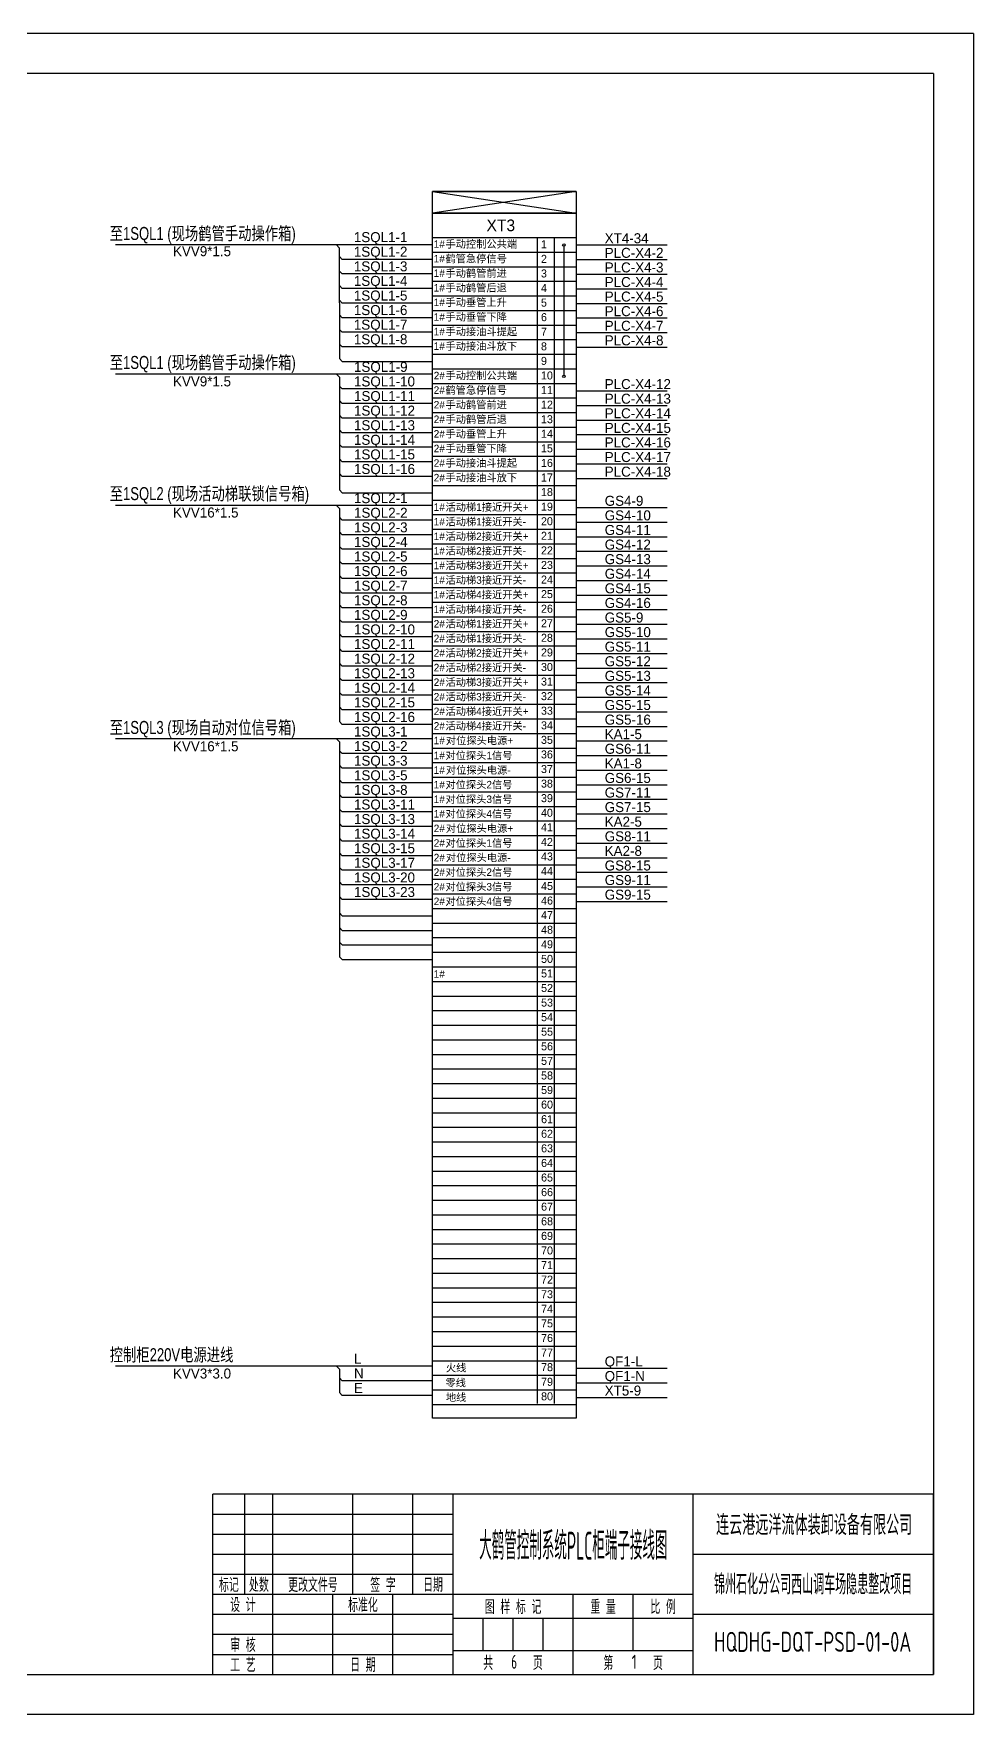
# Model space of a CAD drawing. Header units: millimetres. Extents: x 32626 to 72822, y 60047 to 123188.
# Drawn here: x 35500 to 37378, y 68575 to 71935 of the extents above; entities that cross this region are included whole.
import ezdxf
from ezdxf.enums import TextEntityAlignment as Align

# ---------------------------------------------------------------- set-up
doc = ezdxf.new("R2010")
doc.units = ezdxf.units.MM
doc.header["$LTSCALE"] = 10
for name, color, linetype in [('1轮廓实线层', 7, 'Continuous'), ('2细线层', 4, 'Continuous'), ('6文字层', 3, 'Continuous'), ('图框层', 7, 'Continuous')]:
    doc.layers.add(name, color=color, linetype=linetype)
doc.styles.get("Standard").update_dxf_attribs({"font": 'isocp.shx', "width": 0.707, "bigfont": 'hztxt.shx'})
doc.styles.add('样式 1', font='SIMYOU.TTF', dxfattribs={"width": 0.9, "height": 12})

msp = doc.modelspace()

# ---------------------------------------------------------------- linework, layer by layer
for p, q in [((36164.2, 71253.7), (35663.4, 71253.7)), ((36105.1, 71253.7), (36110.9, 71247.9)), ((36116.7, 71224.5), (36110.9, 71230.3)), ((36116.7, 71195.4), (36110.9, 71201.1)), ((36116.7, 71166.2), (36110.9, 71172)), ((36116.7, 71137), (36110.9, 71142.8)), ((36116.7, 71107.9), (36110.9, 71113.7)), ((36116.7, 71078.7), (36110.9, 71084.5)), ((36116.7, 71049.6), (36110.9, 71055.3)), ((36164.2, 70991.2), (35663.4, 70991.2)), ((36105.1, 70991.2), (36110.9, 70985.5)), ((36116.7, 70962.1), (36110.9, 70967.9)), ((36116.7, 70932.9), (36110.9, 70938.7)), ((36116.7, 70903.8), (36110.9, 70909.5)), ((36116.7, 70874.6), (36110.9, 70880.4)), ((36116.7, 70845.4), (36110.9, 70851.2)), ((36116.7, 70816.3), (36110.9, 70822.1)), ((36116.7, 70787.1), (36110.9, 70792.9)), ((36116.7, 70758), (36110.9, 70763.7)), ((36116.7, 70728.8), (36110.9, 70734.6)), ((36116.7, 70699.6), (36110.9, 70705.4)), ((36116.7, 70670.5), (36110.9, 70676.3)), ((36116.7, 70641.3), (36110.9, 70647.1)), ((36116.7, 70612.2), (36110.9, 70617.9)), ((36116.7, 70583), (36110.9, 70588.8)), ((36116.7, 70553.8), (36110.9, 70559.6)), ((36164.2, 70524.7), (35663.4, 70524.7)), ((36105.1, 70524.7), (36110.9, 70518.9)), ((36116.7, 70495.5), (36110.9, 70501.3)), ((36116.7, 70466.4), (36110.9, 70472.1)), ((36116.7, 70437.2), (36110.9, 70443)), ((36116.7, 70408), (36110.9, 70413.8)), ((36116.7, 70378.9), (36110.9, 70384.7)), ((36116.7, 70349.7), (36110.9, 70355.5)), ((36116.7, 70320.6), (36110.9, 70326.3)), ((36116.7, 70291.4), (36110.9, 70297.2)), ((36116.7, 70262.2), (36110.9, 70268)), ((36116.7, 70233.1), (36110.9, 70238.9)), ((36116.7, 70203.9), (36110.9, 70209.7)), ((36164.2, 69270.8), (35663.4, 69270.8)), ((36105.1, 69270.8), (36110.9, 69265)), ((36116.7, 69241.6), (36110.9, 69247.4)), ((36116.7, 69212.5), (36110.9, 69218.3))]:
    msp.add_line(p, q)
at = {"layer": '1轮廓实线层'}
for p, q in [((36583.8, 71619.2), (36297.1, 71575.5)), ((36297.1, 71619.2), (36583.8, 71575.5)), ((36583.8, 71619.2), (36297.1, 71619.2)), ((36583.8, 71619.2), (36350.5, 71619.2)), ((36583.8, 71619.2), (36350.5, 71619.2)), ((36583.8, 71619.2), (36350.5, 71619.2)), ((36583.8, 71619.2), (36350.5, 71619.2)), ((36583.8, 71619.2), (36350.5, 71619.2)), ((36583.8, 71619.2), (36350.5, 71619.2)), ((36583.8, 71619.2), (36350.5, 71619.2)), ((36583.8, 71619.2), (36350.5, 71619.2)), ((36583.8, 71619.2), (36350.5, 71619.2)), ((36297.1, 71527.2), (36297.1, 71575.5)), ((36297.1, 71575.5), (36583.8, 71575.5)), ((36583.8, 71575.5), (36350.5, 71575.5)), ((36583.8, 71575.5), (36350.5, 71575.5)), ((36583.8, 71575.5), (36583.8, 71527.2)), ((36164.2, 71512.6), (35663.4, 71512.6)), ((36104.8, 71512.6), (36110.6, 71506.8)), ((36110.6, 71506.8), (36110.9, 71285.1)), ((36297.1, 71512.6), (36110.9, 71512.6)), ((36297.1, 69167), (36297.1, 71527.2)), ((36297.1, 71527.2), (36583.8, 71527.2)), ((36506, 71527.2), (36506, 69196.1)), ((36540.2, 71527.2), (36540.2, 69196.1)), ((36559.6, 71509.7), (36559.6, 71252.2)), ((36583.8, 71527.2), (36583.8, 69167)), ((36583.8, 71512.2), (36766.3, 71512.2)), ((36116.7, 71483.4), (36110.9, 71489.2)), ((36297.1, 71483.4), (36116.7, 71483.4)), ((36297.1, 71498), (36583.8, 71498)), ((36297.1, 71468.8), (36583.8, 71468.8)), ((36583.8, 71483), (36766.3, 71483)), ((36116.7, 71454.3), (36110.9, 71460)), ((36297.1, 71454.3), (36116.7, 71454.3)), ((36297.1, 71439.7), (36583.8, 71439.7)), ((36583.8, 71453.8), (36766.3, 71453.8)), ((36116.7, 71425.1), (36110.9, 71430.9)), ((36116.7, 71395.9), (36110.9, 71401.7)), ((36297.1, 71425.1), (36116.7, 71425.1)), ((36297.1, 71410.5), (36583.8, 71410.5)), ((36583.8, 71424.7), (36766.3, 71424.7)), ((36116.7, 71366.8), (36110.9, 71372.6)), ((36297.1, 71395.9), (36116.7, 71395.9)), ((36297.1, 71366.8), (36116.7, 71366.8)), ((36297.1, 71381.4), (36583.8, 71381.4)), ((36583.8, 71395.5), (36766.3, 71395.5)), ((36116.7, 71337.6), (36110.9, 71343.4)), ((36297.1, 71337.6), (36116.7, 71337.6)), ((36297.1, 71352.2), (36583.8, 71352.2)), ((36583.8, 71366.4), (36766.3, 71366.4)), ((36583.8, 71337.2), (36766.3, 71337.2)), ((36116.7, 71308.5), (36110.9, 71314.2)), ((36297.1, 71308.5), (36116.7, 71308.5)), ((36297.1, 71323), (36583.8, 71323)), ((36583.8, 71308), (36766.3, 71308)), ((36116.7, 71279.3), (36110.9, 71285.1)), ((36116.7, 71279.3), (36297.1, 71279.3)), ((36297.1, 71293.9), (36583.8, 71293.9)), ((36297.1, 71253.7), (36110.9, 71253.7)), ((36110.9, 71247.9), (36110.9, 71022.6)), ((36297.1, 71264.7), (36583.8, 71264.7)), ((36297.1, 71235.6), (36583.8, 71235.6)), ((36297.1, 71224.5), (36116.7, 71224.5)), ((36297.1, 71206.4), (36583.8, 71206.4)), ((36583.8, 71220.6), (36766.3, 71220.6)), ((36297.1, 71195.4), (36116.7, 71195.4)), ((36297.1, 71166.2), (36116.7, 71166.2)), ((36297.1, 71177.2), (36583.8, 71177.2)), ((36583.8, 71191.4), (36766.3, 71191.4)), ((36297.1, 71137), (36116.7, 71137)), ((36297.1, 71148.1), (36583.8, 71148.1)), ((36583.8, 71162.2), (36766.3, 71162.2)), ((36583.8, 71133.1), (36766.3, 71133.1)), ((36297.1, 71107.9), (36116.7, 71107.9)), ((36297.1, 71118.9), (36583.8, 71118.9)), ((36583.8, 71103.9), (36766.3, 71103.9)), ((36297.1, 71078.7), (36116.7, 71078.7)), ((36297.1, 71089.8), (36583.8, 71089.8)), ((36583.8, 71074.8), (36766.3, 71074.8)), ((36297.1, 71049.6), (36116.7, 71049.6)), ((36297.1, 71060.6), (36583.8, 71060.6)), ((36297.1, 71031.4), (36583.8, 71031.4)), ((36583.8, 71045.6), (36766.3, 71045.6)), ((36116.7, 71016.9), (36110.9, 71022.6)), ((36116.7, 71016.9), (36297.1, 71016.9)), ((36297.1, 71002.3), (36583.8, 71002.3)), ((36297.1, 70991.2), (36110.9, 70991.2)), ((36110.9, 70985.5), (36110.9, 70559.6)), ((36297.1, 70973.1), (36583.8, 70973.1)), ((36583.8, 70987.3), (36766.3, 70987.3)), ((36297.1, 70962.1), (36116.7, 70962.1)), ((36297.1, 70932.9), (36116.7, 70932.9)), ((36297.1, 70944), (36583.8, 70944)), ((36583.8, 70958.1), (36766.3, 70958.1)), ((36297.1, 70903.8), (36116.7, 70903.8)), ((36297.1, 70914.8), (36583.8, 70914.8)), ((36583.8, 70929), (36766.3, 70929)), ((36583.8, 70899.8), (36766.3, 70899.8)), ((36297.1, 70874.6), (36116.7, 70874.6)), ((36297.1, 70885.6), (36583.8, 70885.6)), ((36583.8, 70870.6), (36766.3, 70870.6)), ((36297.1, 70845.4), (36116.7, 70845.4)), ((36297.1, 70856.5), (36583.8, 70856.5)), ((36583.8, 70841.5), (36766.3, 70841.5)), ((36297.1, 70816.3), (36116.7, 70816.3)), ((36297.1, 70827.3), (36583.8, 70827.3)), ((36297.1, 70798.2), (36583.8, 70798.2)), ((36583.8, 70812.3), (36766.3, 70812.3)), ((36297.1, 70787.1), (36116.7, 70787.1)), ((36297.1, 70769), (36583.8, 70769)), ((36583.8, 70783.2), (36766.3, 70783.2)), ((36297.1, 70758), (36116.7, 70758)), ((36297.1, 70728.8), (36116.7, 70728.8)), ((36297.1, 70739.8), (36583.8, 70739.8)), ((36583.8, 70754), (36766.3, 70754)), ((36297.1, 70699.6), (36116.7, 70699.6)), ((36297.1, 70710.7), (36583.8, 70710.7)), ((36583.8, 70724.8), (36766.3, 70724.8)), ((36583.8, 70695.7), (36766.3, 70695.7)), ((36297.1, 70670.5), (36116.7, 70670.5)), ((36297.1, 70681.5), (36583.8, 70681.5)), ((36583.8, 70666.5), (36766.3, 70666.5)), ((36297.1, 70641.3), (36116.7, 70641.3)), ((36297.1, 70652.4), (36583.8, 70652.4)), ((36583.8, 70637.4), (36766.3, 70637.4)), ((36297.1, 70612.2), (36116.7, 70612.2)), ((36297.1, 70623.2), (36583.8, 70623.2)), ((36297.1, 70594), (36583.8, 70594)), ((36583.8, 70608.2), (36766.3, 70608.2)), ((36297.1, 70583), (36116.7, 70583)), ((36297.1, 70564.9), (36583.8, 70564.9)), ((36583.8, 70579), (36766.3, 70579)), ((36297.1, 70553.8), (36116.7, 70553.8)), ((36297.1, 70535.7), (36583.8, 70535.7)), ((36583.8, 70549.9), (36766.3, 70549.9)), ((36297.1, 70524.7), (36110.9, 70524.7)), ((36110.9, 70518.9), (36110.9, 70089.5)), ((36297.1, 70495.5), (36116.7, 70495.5)), ((36297.1, 70506.6), (36583.8, 70506.6)), ((36583.8, 70520.7), (36766.3, 70520.7)), ((36297.1, 70466.4), (36116.7, 70466.4)), ((36297.1, 70477.4), (36583.8, 70477.4)), ((36583.8, 70491.6), (36766.3, 70491.6)), ((36583.8, 70462.4), (36766.3, 70462.4)), ((36297.1, 70437.2), (36116.7, 70437.2)), ((36297.1, 70448.2), (36583.8, 70448.2)), ((36583.8, 70433.2), (36766.3, 70433.2)), ((36297.1, 70408), (36116.7, 70408)), ((36297.1, 70419.1), (36583.8, 70419.1)), ((36583.8, 70404.1), (36766.3, 70404.1)), ((36297.1, 70378.9), (36116.7, 70378.9)), ((36297.1, 70389.9), (36583.8, 70389.9)), ((36297.1, 70360.8), (36583.8, 70360.8)), ((36583.8, 70374.9), (36766.3, 70374.9)), ((36297.1, 70349.7), (36116.7, 70349.7)), ((36297.1, 70331.6), (36583.8, 70331.6)), ((36583.8, 70345.8), (36766.3, 70345.8)), ((36297.1, 70320.6), (36116.7, 70320.6)), ((36297.1, 70291.4), (36116.7, 70291.4)), ((36297.1, 70302.4), (36583.8, 70302.4)), ((36583.8, 70316.6), (36766.3, 70316.6)), ((36297.1, 70262.2), (36116.7, 70262.2)), ((36297.1, 70273.3), (36583.8, 70273.3)), ((36583.8, 70287.4), (36766.3, 70287.4)), ((36583.8, 70258.3), (36766.3, 70258.3)), ((36297.1, 70233.1), (36116.7, 70233.1)), ((36297.1, 70244.1), (36583.8, 70244.1)), ((36583.8, 70229.1), (36766.3, 70229.1)), ((36297.1, 70203.9), (36116.7, 70203.9)), ((36297.1, 70215), (36583.8, 70215)), ((36583.8, 70200), (36766.3, 70200)), ((36116.7, 70171.2), (36110.9, 70177)), ((36116.7, 70171.2), (36297.1, 70171.2)), ((36297.1, 70185.8), (36583.8, 70185.8)), ((36116.7, 70142.1), (36110.9, 70147.8)), ((36116.7, 70142.1), (36297.1, 70142.1)), ((36297.1, 70156.6), (36583.8, 70156.6)), ((36297.1, 70127.5), (36583.8, 70127.5)), ((36116.7, 70112.9), (36110.9, 70118.7)), ((36116.7, 70112.9), (36297.1, 70112.9)), ((36297.1, 70098.3), (36583.8, 70098.3)), ((36116.7, 70083.7), (36110.9, 70089.5)), ((36116.7, 70083.7), (36297.1, 70083.7)), ((36297.1, 70069.2), (36583.8, 70069.2)), ((36297.1, 70040), (36583.8, 70040)), ((36297.1, 70010.8), (36583.8, 70010.8)), ((36297.1, 69981.7), (36583.8, 69981.7)), ((36297.1, 69952.5), (36583.8, 69952.5)), ((36297.1, 69923.4), (36583.8, 69923.4)), ((36297.1, 69894.2), (36583.8, 69894.2)), ((36297.1, 69865), (36583.8, 69865)), ((36297.1, 69835.9), (36583.8, 69835.9)), ((36297.1, 69806.7), (36583.8, 69806.7)), ((36297.1, 69777.6), (36583.8, 69777.6)), ((36297.1, 69748.4), (36583.8, 69748.4)), ((36297.1, 69719.2), (36583.8, 69719.2)), ((36297.1, 69690.1), (36583.8, 69690.1)), ((36297.1, 69660.9), (36583.8, 69660.9)), ((36297.1, 69631.8), (36583.8, 69631.8)), ((36297.1, 69602.6), (36583.8, 69602.6)), ((36297.1, 69573.4), (36583.8, 69573.4)), ((36297.1, 69544.3), (36583.8, 69544.3)), ((36297.1, 69515.1), (36583.8, 69515.1)), ((36297.1, 69486), (36583.8, 69486)), ((36297.1, 69456.8), (36583.8, 69456.8)), ((36297.1, 69427.6), (36583.8, 69427.6)), ((36297.1, 69398.5), (36583.8, 69398.5)), ((36297.1, 69369.3), (36583.8, 69369.3)), ((36297.1, 69340.2), (36583.8, 69340.2)), ((36297.1, 69311), (36583.8, 69311)), ((36297.1, 69270.8), (36110.9, 69270.8)), ((36110.9, 69265), (36110.9, 69218.3)), ((36297.1, 69281.8), (36583.8, 69281.8)), ((36297.1, 69252.7), (36583.8, 69252.7)), ((36583.8, 69266.8), (36766.3, 69266.8)), ((36297.1, 69241.6), (36116.7, 69241.6)), ((36297.1, 69223.5), (36583.8, 69223.5)), ((36583.8, 69237.7), (36766.3, 69237.7)), ((36297.1, 69212.5), (36116.7, 69212.5)), ((36297.1, 69194.4), (36583.8, 69194.4)), ((36583.8, 69208.5), (36766.3, 69208.5)), ((36583.8, 69167), (36297.1, 69167)), ((37298, 69014.8), (35858, 69014.8)), ((35858, 68654.8), (35858, 69014.8)), ((35858, 68654.8), (37298, 68654.8))]:
    msp.add_line(p, q, dxfattribs=at)
msp.add_lwpolyline([(36297.1, 71619.2), (36583.8, 71619.2), (36583.8, 71575.5), (36297.1, 71575.5)], close=True, dxfattribs=at)
for centre in [(36559.6, 71512.2), (36559.6, 71249.7)]:
    msp.add_circle(centre, 2.5, dxfattribs=at)
at = {"layer": '2细线层'}
for p, q in [((37378, 71934.8), (32626, 71934.8)), ((37378, 71934.8), (37378, 68574.8)), ((35922, 68814.8), (35922, 69014.8)), ((35978, 68814.8), (35978, 69014.8)), ((36138, 68814.8), (36138, 69014.8)), ((36258, 68814.8), (36258, 69014.8)), ((36338, 68654.8), (36338, 69014.8)), ((36818, 68654.8), (36818, 69014.8)), ((35858, 68974.8), (36338, 68974.8)), ((35858, 68934.8), (36338, 68934.8)), ((35858, 68894.8), (36338, 68894.8)), ((36818, 68894.8), (37298, 68894.8)), ((35858, 68854.8), (36338, 68854.8)), ((35858, 68814.8), (36818, 68814.8)), ((35978, 68654.8), (35978, 68814.8)), ((36098, 68654.8), (36098, 68814.8)), ((36218, 68654.8), (36218, 68814.8)), ((36578, 68654.8), (36578, 68814.8)), ((36698, 68702.8), (36698, 68814.8)), ((35858, 68774.8), (36338, 68774.8)), ((36338, 68766.8), (36818, 68766.8)), ((36398, 68702.8), (36398, 68766.8)), ((36458, 68702.8), (36458, 68766.8)), ((36518, 68702.8), (36518, 68766.8)), ((36818, 68774.8), (37298, 68774.8)), ((35858, 68734.8), (36338, 68734.8)), ((35858, 68694.8), (36338, 68694.8)), ((36338, 68702.8), (36818, 68702.8)), ((37378, 68574.8), (32626, 68574.8))]:
    msp.add_line(p, q, dxfattribs=at)
at = {"layer": '图框层'}
for p, q in [((37298, 71854.8), (32826, 71854.8)), ((37298, 71854.8), (37298, 68654.8)), ((37298, 68654.8), (37298, 69014.8)), ((32826, 68654.8), (37298, 68654.8))]:
    msp.add_line(p, q, dxfattribs=at)

# ---------------------------------------------------------------- texts
at = {"layer": '1轮廓实线层', "style": '样式 1', "width": 0.75}
for s, p in [('至1SQL1 (现场鹤管手动操作箱)', (35651.9, 71522.3)), ('至1SQL1 (现场鹤管手动操作箱)', (35651.9, 71264.4)), ('至1SQL2 (现场活动梯联锁信号箱)', (35651.9, 71002.2)), ('至1SQL3 (现场自动对位信号箱)', (35651.9, 70534.7)), ('控制柜220V电源进线', (35651.9, 69280.8))]:
    msp.add_text(s, height=26, dxfattribs=at).set_placement(p)
at = {"layer": '1轮廓实线层', "style": '样式 1'}
for s, height, p in [('1SQL1-1', 20, (36139.8, 71517.9)), ('XT4-34', 20, (36641.2, 71515.7)), ('KVV9*1.5', 20, (35778.4, 71489.8)), ('1SQL1-2', 20, (36139.8, 71488.7)), ('1#', 15, (36299.4, 71506.6)), ('手动控制公共端', 15, (36322.9, 71506.6)), ('1', 16, (36513.8, 71505.6)), ('PLC-X4-2', 20, (36641.2, 71486.5)), ('1SQL1-3', 20, (36139.8, 71459.5)), ('1#', 15, (36299.4, 71477.4)), ('鹤管急停信号', 15, (36322.9, 71477.4)), ('2', 16, (36513.8, 71476.5)), ('PLC-X4-3', 20, (36641.2, 71457.4)), ('1SQL1-4', 20, (36139.8, 71430.4)), ('1#', 15, (36299.4, 71448.3)), ('1#', 15, (36299.4, 71419.1)), ('手动鹤管前进', 15, (36322.9, 71448.3)), ('手动鹤管后退', 15, (36322.9, 71419.1)), ('4', 16, (36513.8, 71418.2)), ('3', 16, (36513.8, 71447.3)), ('PLC-X4-4', 20, (36641.2, 71428.2)), ('1SQL1-5', 20, (36139.8, 71401.2)), ('1#', 15, (36299.4, 71390)), ('手动垂管上升', 15, (36322.9, 71390)), ('5', 16, (36513.8, 71389)), ('PLC-X4-5', 20, (36641.2, 71399.1)), ('1SQL1-6', 20, (36139.8, 71372.1)), ('1#', 15, (36299.4, 71360.8)), ('手动垂管下降', 15, (36322.9, 71360.8)), ('6', 16, (36513.8, 71359.9)), ('PLC-X4-6', 20, (36641.2, 71369.9)), ('1SQL1-7', 20, (36139.8, 71342.9)), ('1SQL1-8', 20, (36139.8, 71313.7)), ('1#', 15, (36299.4, 71331.6)), ('手动接油斗提起', 15, (36322.9, 71331.6)), ('7', 16, (36513.8, 71330.8)), ('PLC-X4-7', 20, (36641.2, 71340.7)), ('1#', 15, (36299.4, 71302.5)), ('手动接油斗放下', 15, (36322.9, 71302.5)), ('8', 16, (36513.8, 71301.6)), ('PLC-X4-8', 20, (36641.2, 71311.6)), ('1SQL1-9', 20, (36140.1, 71258.5)), ('9', 16, (36513.8, 71272.5)), ('KVV9*1.5', 20, (35778.4, 71229.5)), ('1SQL1-10', 20, (36140.1, 71229.4)), ('2#', 15, (36299.4, 71243.7)), ('手动控制公共端', 15, (36322.9, 71243.7)), ('10', 16, (36513.8, 71243.4)), ('PLC-X4-12', 20, (36641.2, 71224.1)), ('1SQL1-11', 20, (36140.1, 71200.2)), ('2#', 15, (36299.4, 71214.6)), ('2#', 15, (36299.4, 71185.4)), ('鹤管急停信号', 15, (36322.9, 71214.6)), ('手动鹤管前进', 15, (36322.9, 71185.4)), ('11', 16, (36513.8, 71214.2)), ('12', 16, (36513.8, 71185.1)), ('PLC-X4-13', 20, (36641.2, 71194.9)), ('1SQL1-12', 20, (36140.1, 71171.1)), ('2#', 15, (36299.4, 71156.3)), ('手动鹤管后退', 15, (36322.9, 71156.3)), ('13', 16, (36513.8, 71155.9)), ('PLC-X4-14', 20, (36641.2, 71165.8)), ('1SQL1-13', 20, (36140.1, 71141.9)), ('1SQL1-14', 20, (36140.1, 71112.7)), ('2#', 15, (36299.4, 71127.1)), ('手动垂管上升', 15, (36322.9, 71127.1)), ('14', 16, (36513.8, 71126.8)), ('PLC-X4-15', 20, (36641.2, 71136.6)), ('1SQL1-15', 20, (36140.1, 71083.6)), ('2#', 15, (36299.4, 71097.9)), ('手动垂管下降', 15, (36322.9, 71097.9)), ('15', 16, (36513.8, 71097.7)), ('PLC-X4-16', 20, (36641.2, 71107.5)), ('PLC-X4-17', 20, (36641.2, 71078.3)), ('1SQL1-16', 20, (36140.1, 71054.4)), ('2#', 15, (36299.4, 71068.8)), ('手动接油斗提起', 15, (36322.9, 71068.8)), ('16', 16, (36513.8, 71068.5)), ('PLC-X4-18', 20, (36641.2, 71049.1)), ('2#', 15, (36299.4, 71039.6)), ('手动接油斗放下', 15, (36322.9, 71039.6)), ('17', 16, (36513.8, 71039.4)), ('1SQL2-1', 20, (36140.1, 70996.1)), ('活动梯1接近开关+', 15, (36322.9, 70980.7)), ('18', 16, (36513.8, 71010.3)), ('19', 16, (36513.8, 70981.1)), ('GS4-9', 20, (36641.2, 70990.8)), ('KVV16*1.5', 20, (35778.4, 70967.4)), ('1SQL2-2', 20, (36140.1, 70966.9)), ('1#', 15, (36299.4, 70980.7)), ('1#', 15, (36299.4, 70951.5)), ('活动梯1接近开关-', 15, (36322.9, 70951.5)), ('20', 16, (36513.8, 70952)), ('GS4-10', 20, (36641.2, 70961.7)), ('1SQL2-3', 20, (36140.1, 70937.8)), ('1#', 15, (36299.4, 70922.3)), ('活动梯2接近开关+', 15, (36322.9, 70922.3)), ('21', 16, (36513.8, 70922.8)), ('GS4-11', 20, (36641.2, 70932.5)), ('1SQL2-4', 20, (36140.1, 70908.6)), ('1SQL2-5', 20, (36140.1, 70879.5)), ('1#', 15, (36299.4, 70893.2)), ('活动梯2接近开关-', 15, (36322.9, 70893.2)), ('22', 16, (36513.8, 70893.7)), ('GS4-12', 20, (36641.2, 70903.3)), ('1SQL2-6', 20, (36140.1, 70850.3)), ('1#', 15, (36299.4, 70864)), ('活动梯3接近开关+', 15, (36322.9, 70864)), ('23', 16, (36513.8, 70864.6)), ('GS4-13', 20, (36641.2, 70874.2)), ('GS4-14', 20, (36641.2, 70845)), ('1SQL2-7', 20, (36140.1, 70821.1)), ('1#', 15, (36299.4, 70834.9)), ('活动梯3接近开关-', 15, (36322.9, 70834.9)), ('24', 16, (36513.8, 70835.4)), ('GS4-15', 20, (36641.2, 70815.9)), ('1SQL2-8', 20, (36140.1, 70792)), ('1#', 15, (36299.4, 70805.7)), ('活动梯4接近开关+', 15, (36322.9, 70805.7)), ('25', 16, (36513.8, 70806.3)), ('GS4-16', 20, (36641.2, 70786.7)), ('1SQL2-9', 20, (36140.1, 70762.8)), ('2#', 15, (36299.4, 70747.4)), ('1#', 15, (36299.4, 70776.5)), ('活动梯4接近开关-', 15, (36322.9, 70776.5)), ('活动梯1接近开关+', 15, (36322.9, 70747.4)), ('26', 16, (36513.8, 70777.1)), ('27', 16, (36513.8, 70748)), ('GS5-9', 20, (36641.2, 70757.5)), ('1SQL2-10', 20, (36140.1, 70733.7)), ('2#', 15, (36299.4, 70718.2)), ('活动梯1接近开关-', 15, (36322.9, 70718.2)), ('28', 16, (36513.8, 70718.9)), ('GS5-10', 20, (36641.2, 70728.4)), ('1SQL2-11', 20, (36140.1, 70704.5)), ('1SQL2-12', 20, (36140.1, 70675.3)), ('2#', 15, (36299.4, 70689.1)), ('活动梯2接近开关+', 15, (36322.9, 70689.1)), ('29', 16, (36513.8, 70689.7)), ('GS5-11', 20, (36641.2, 70699.2)), ('1SQL2-13', 20, (36140.1, 70646.2)), ('2#', 15, (36299.4, 70659.9)), ('活动梯2接近开关-', 15, (36322.9, 70659.9)), ('30', 16, (36513.8, 70660.6)), ('GS5-12', 20, (36641.2, 70670.1)), ('GS5-13', 20, (36641.2, 70640.9)), ('1SQL2-14', 20, (36140.1, 70617)), ('2#', 15, (36299.4, 70630.7)), ('活动梯3接近开关+', 15, (36322.9, 70630.7)), ('31', 16, (36513.8, 70631.5)), ('GS5-14', 20, (36641.2, 70611.7)), ('1SQL2-15', 20, (36140.1, 70587.9)), ('2#', 15, (36299.4, 70601.6)), ('活动梯3接近开关-', 15, (36322.9, 70601.6)), ('32', 16, (36513.8, 70602.3)), ('GS5-15', 20, (36641.2, 70582.6)), ('1SQL2-16', 20, (36140.1, 70558.7)), ('2#', 15, (36299.4, 70572.4)), ('活动梯4接近开关+', 15, (36322.9, 70572.4)), ('活动梯4接近开关-', 15, (36322.9, 70543.3)), ('33', 16, (36513.8, 70573.2)), ('34', 16, (36513.8, 70544)), ('GS5-16', 20, (36641.2, 70553.4)), ('1SQL3-1', 20, (36140.1, 70529.5)), ('2#', 15, (36299.4, 70543.3)), ('1#', 15, (36299.4, 70514.1)), ('对位探头电源+', 15, (36323.7, 70514.1)), ('35', 16, (36513.8, 70514.9)), ('KA1-5', 20, (36641.2, 70524.3)), ('KVV16*1.5', 20, (35778.4, 70500.1)), ('1SQL3-2', 20, (36140.1, 70500.4)), ('1#', 15, (36299.4, 70484.2)), ('对位探头1信号', 15, (36322.9, 70484.2)), ('36', 16, (36513.8, 70485.8)), ('GS6-11', 20, (36641.2, 70495.1)), ('1SQL3-3', 20, (36140.1, 70471.2)), ('1SQL3-5', 20, (36140.1, 70442.1)), ('1#', 15, (36299.4, 70455)), ('对位探头电源-', 15, (36323.7, 70455)), ('37', 16, (36513.8, 70456.6)), ('KA1-8', 20, (36641.2, 70465.9)), ('1SQL3-8', 20, (36140.1, 70412.9)), ('1#', 15, (36299.4, 70425.9)), ('对位探头2信号', 15, (36322.9, 70425.9)), ('38', 16, (36513.8, 70427.5)), ('GS6-15', 20, (36641.2, 70436.8)), ('GS7-11', 20, (36641.2, 70407.6)), ('1SQL3-11', 20, (36140.1, 70383.7)), ('1#', 15, (36299.4, 70396.7)), ('对位探头3信号', 15, (36322.9, 70396.7)), ('39', 16, (36513.8, 70398.4)), ('GS7-15', 20, (36641.2, 70378.5)), ('1SQL3-13', 20, (36140.1, 70354.6)), ('1#', 15, (36299.4, 70367.6)), ('对位探头4信号', 15, (36322.9, 70367.6)), ('40', 16, (36513.8, 70369.2)), ('KA2-5', 20, (36641.2, 70349.3)), ('1SQL3-14', 20, (36140.1, 70325.4)), ('2#', 15, (36299.4, 70338.4)), ('对位探头1信号', 15, (36322.9, 70309.2)), ('对位探头电源+', 15, (36323.7, 70338.4)), ('41', 16, (36513.8, 70340.1)), ('42', 16, (36513.8, 70310.9)), ('GS8-11', 20, (36641.2, 70320.1)), ('1SQL3-15', 20, (36140.1, 70296.3)), ('2#', 15, (36299.4, 70309.2)), ('2#', 15, (36299.4, 70280.1)), ('对位探头电源-', 15, (36323.7, 70280.1)), ('43', 16, (36513.8, 70281.8)), ('KA2-8', 20, (36641.2, 70291)), ('1SQL3-17', 20, (36140.1, 70267.1)), ('1SQL3-20', 20, (36140.1, 70237.9)), ('2#', 15, (36299.4, 70250.9)), ('对位探头2信号', 15, (36322.9, 70250.9)), ('44', 16, (36513.8, 70252.7)), ('GS8-15', 20, (36641.2, 70261.8)), ('1SQL3-23', 20, (36140.1, 70208.8)), ('2#', 15, (36299.4, 70221.8)), ('对位探头3信号', 15, (36322.9, 70221.8)), ('45', 16, (36514, 70222.8)), ('GS9-11', 20, (36641.2, 70232.7)), ('2#', 15, (36299.4, 70192.6)), ('对位探头4信号', 15, (36322.9, 70192.6)), ('46', 16, (36514, 70193.7)), ('GS9-15', 20, (36641.2, 70203.5)), ('47', 16, (36514, 70164.6)), ('48', 16, (36514, 70135.4)), ('49', 16, (36514, 70106.3)), ('50', 16, (36514, 70077.1)), ('1#', 15, (36299.4, 70047.5)), ('51', 16, (36514, 70048)), ('52', 16, (36514, 70018.9)), ('53', 16, (36514, 69989.7)), ('54', 16, (36514, 69960.6)), ('55', 16, (36514, 69931.5)), ('56', 16, (36514, 69902.3)), ('57', 16, (36514, 69873.2)), ('58', 16, (36514, 69844)), ('59', 16, (36514, 69814.9)), ('60', 16, (36514, 69785.8)), ('61', 16, (36514, 69756.6)), ('62', 16, (36514, 69727.5)), ('63', 16, (36514, 69698.3)), ('64', 16, (36514, 69669.1)), ('65', 16, (36514, 69640)), ('66', 16, (36514, 69610.8)), ('67', 16, (36514, 69581.7)), ('68', 16, (36514, 69552.5)), ('69', 16, (36514, 69523.3)), ('70', 16, (36514, 69494.2)), ('71', 16, (36514, 69465)), ('72', 16, (36514, 69435.9)), ('73', 16, (36514, 69406.7)), ('74', 16, (36514, 69377.5)), ('75', 16, (36514, 69348.4)), ('76', 16, (36514, 69319.2)), ('L', 20, (36140.1, 69275.7)), ('77', 16, (36514, 69290.1)), ('QF1-L', 20, (36641.2, 69270.4)), ('KVV3*3.0', 20, (35778.4, 69246.2)), ('N', 20, (36140.1, 69246.5)), ('火线', 15, (36323.7, 69260.2)), ('78', 16, (36514, 69260.9)), ('QF1-N', 20, (36641.2, 69241.2)), ('E', 20, (36140.1, 69217.3)), ('零线', 15, (36322.9, 69230.3)), ('地线', 15, (36323.7, 69201.2)), ('80', 16, (36514, 69202.6)), ('79', 16, (36514, 69231.7)), ('XT5-9', 20, (36641.2, 69212.1))]:
    msp.add_text(s, height=height, dxfattribs=at).set_placement(p)
msp.add_text('XT3', height=23.33, dxfattribs=at).set_placement((36433.5, 71539.8), align=Align.CENTER)
at = {"layer": '6文字层', "width": 0.707}
for s, p in [('标记', (35890, 68834.8)), ('处数', (35950, 68834.8)), (' 更改文件号 ', (36058, 68834.8)), (' 签 字 ', (36198, 68834.8)), (' 日期 ', (36298, 68834.8)), (' 设 计 ', (35918, 68794.8)), (' 标准化 ', (36158, 68794.8)), (' 图 样 标 记 ', (36458, 68790.8)), (' 重 量 ', (36638, 68790.8)), (' 比 例 ', (36758, 68790.8)), (' 审 核 ', (35918, 68714.8)), (' 工 艺 ', (35918, 68674.8)), (' 日 期 ', (36158, 68674.8)), ('共       页', (36458, 68678.8)), ('第       页', (36698, 68678.8))]:
    msp.add_text(s, height=28, dxfattribs=at).set_placement(p, align=Align.MIDDLE)
at = {"layer": '6文字层', "flags": 8}
for tag, height, width, p, p2 in [('连云港远洋流体装卸设备有限公司', 40, 0.662669, (36863.7, 68933.3), (37255.9, 68933.3)), ('大鹤管控制系统PLC柜端子接线图', 56, 0.446978, (36390.3, 68883.8), (36766.6, 68883.8)), ('锦州石化分公司西山调车场隐患整改项目', 40, 0.557752, (36859.7, 68814.6), (37255.9, 68814.6)), ('HQDHG-DQT-PSD-01-0A', 40, 0.68193, (36859.7, 68699.8), (37253.9, 68699.8)), ('6', 28, 0.674953, (36454.6, 68665.9), (36465.9, 68665.9)), ('1', 28, 1.156302, (36694.6, 68665.9), (36705.9, 68665.9))]:
    msp.add_attdef(tag, text='', height=height, dxfattribs=dict(at, width=width)).set_placement(p, p2, align=Align.FIT)

doc.saveas('drawing.dxf')
